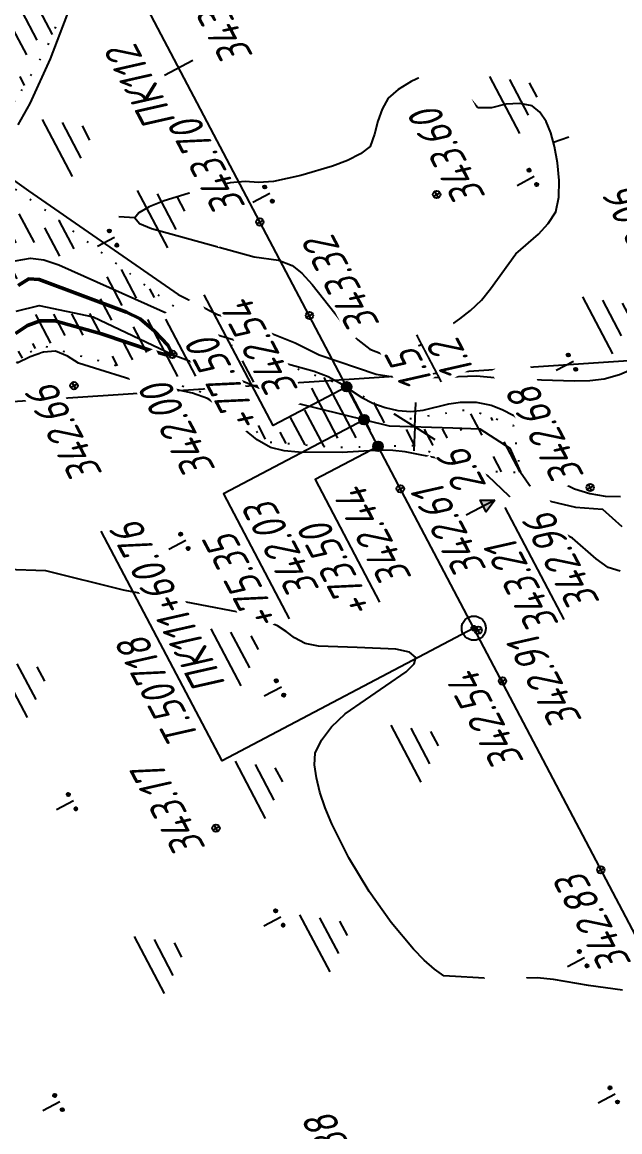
# Model space of a CAD drawing. Extents: x 1517488 to 1518012, y 2189588 to 2190112.
# Drawn here: x 1517722.7 to 1517759.7, y 2189766.9 to 2189835.7 of the extents above; entities that cross this region are included whole.
import ezdxf
from ezdxf.enums import TextEntityAlignment as Align

# ---------------------------------------------------------------- set-up
doc = ezdxf.new("R2010")
doc.units = 0
doc.linetypes.add('ИИDot', pattern=[1, 0, -1])
for name, color, linetype, lineweight in [('ИИ_БОЛОТО_025', 3, 'Continuous', 25), ('ИИ_ГЕОПУНКТ_025', 7, 'Continuous', 25), ('ИИ_ГИДРОГРАФИЯ_025', 3, 'Continuous', 25), ('ИИ_КОНТУР_025', 7, 'ИИDot', 25), ('ИИ_ОТМЕТКА_025', 7, 'Continuous', 25), ('ИИ_ПИКЕТАЖ_025', 7, 'Continuous', 25), ('ИИ_РАЗМЕР_025', 7, 'Continuous', 25), ('ИИ_РЕЛЬЕФ_025', 34, 'Continuous', 25), ('ИИ_РЕЛЬЕФ_050', 34, 'Continuous', 50), ('ИИ_ТЕКСТ_025', 7, 'Continuous', 25), ('ИИ_ТРАССА_ТРУБ_025', 7, 'Continuous', 25), ('ИИ_УГОДЬЯ_025', 7, 'Continuous', 25)]:
    doc.layers.add(name, color=color, linetype=linetype, lineweight=lineweight)
doc.styles.add('VNIPISIMPLEXCUR', font='simplex.shx', dxfattribs={"width": 0.8, "oblique": 15})
doc.dimstyles.new('ИИ-1000-м-dm$2', dxfattribs={"dimtxt": 2.5, "dimasz": 2.5, "dimexe": 1.25, "dimexo": 0, "dimgap": 1, "dimtad": 2, "dimtoh": 1, "dimzin": 1, "dimdsep": 46, "dimtxsty": 'VNIPISIMPLEXCUR', "dimcen": 2.5, "dimaunit": 1, "dimazin": 0, "dimtfac": 1, "dimtmove": 1, "dimatfit": 2, "dimfxl": 1, "dimarcsym": 0})

# ---------------------------------------------------------------- blocks, each defined once
blk = doc.blocks.new('PICKET')
at = {"color": 0, "linetype": 'Continuous', "lineweight": 25}
for p, q in [((-0.2299999999999898, 0), (0.2299999999999898, 0)), ((0, 0.2299999999999898), (0, -0.2299999999999898))]:
    blk.add_line(p, q, dxfattribs=at)
blk.add_circle((0, 0), 0.23, dxfattribs=at)
at = {"color": 0, "linetype": 'Continuous', "style": 'VNIPISIMPLEXCUR', "oblique": 15, "width": 0.8}
blk.add_attdef('OTMETKA', (1.25, 0.3000000000000114), '', height=2, dxfattribs=at)
at = {"color": 8, "linetype": 'Continuous', "style": 'VNIPISIMPLEXCUR', "oblique": 15, "width": 0.8, "flags": 1}
blk.add_attdef('NOMER', (1.25, -2.699999999999989), '', height=2, dxfattribs=at)
blk = doc.blocks.new('ИИ05407')
at = {"linetype": 'Continuous', "lineweight": 25}
h = blk.add_hatch(color=0, dxfattribs=at)
edge = h.paths.add_edge_path()
edge.add_arc((-0.4999999999999995, 0.1), 0.1, 0, 360)
h = blk.add_hatch(color=0, dxfattribs=at)
edge = h.paths.add_edge_path()
edge.add_arc((0.5000000000000007, 0.1), 0.1, 0, 360)
at = {"color": 0, "linetype": 'Continuous', "lineweight": 25}
blk.add_lwpolyline([(0, 0), (0, 1.2)], dxfattribs=at)
for centre in [(-0.4999999999999995, 0.1), (0.5000000000000007, 0.1)]:
    blk.add_circle(centre, 0.1, dxfattribs=at)
blk = doc.blocks.new('ИИ050052Р')
at = {"linetype": 'Continuous', "lineweight": 25}
h = blk.add_hatch(color=0, dxfattribs=at)
edge = h.paths.add_edge_path()
edge.add_arc((0, 0), 0.15, 0, 360)
at = {"color": 0, "linetype": 'Continuous', "lineweight": 25}
for radius in [0.75, 0.15]:
    blk.add_circle((0, 0), radius, dxfattribs=at)
at = {"color": 0, "linetype": 'Continuous', "style": 'VNIPISIMPLEXCUR', "oblique": 15, "width": 0.8}
for tag, p in [('CENTRE', (1.449999999999999, 0.6999999999999993)), ('HEIGHT', (1.449999999999999, -2.699999999999999))]:
    blk.add_attdef(tag, p, '', height=2, dxfattribs=at)
for tag, p in [('NUMBER', (-2, -1)), ('STATIONING', (-2, -4.399999999999999)), ('ALPHA', (-2, -7.799999999999999))]:
    blk.add_attdef(tag, text='', height=2, dxfattribs=at).set_placement(p, align=Align.RIGHT)
at = {"color": 253, "linetype": 'Continuous', "style": 'VNIPISIMPLEXCUR', "oblique": 15, "width": 0.8, "flags": 1}
blk.add_attdef('NOTE', text='', height=1.6, dxfattribs=at).set_placement((-2, -10.8), align=Align.RIGHT)
blk = doc.blocks.new('ИИ15001')
at = {"color": 0, "linetype": 'Continuous', "lineweight": 25}
blk.add_lwpolyline([(0, 1), (0, -1)], dxfattribs=at)
at = {"color": 0, "linetype": 'Continuous', "lineweight": 25, "style": 'VNIPISIMPLEXCUR', "oblique": 15, "width": 0.8}
blk.add_attdef('STATIONING', text='', height=2, dxfattribs=at).set_placement((0, 2), align=Align.CENTER)
at = {"color": 7, "linetype": 'Continuous', "lineweight": 25, "style": 'VNIPISIMPLEXCUR', "oblique": 15, "width": 0.8}
blk.add_attdef('HEIGHT', text='', height=2, dxfattribs=at).set_placement((0, -2), align=Align.TOP_CENTER)
blk = doc.blocks.new('ИИ15002')
at = {"linetype": 'Continuous', "lineweight": 25}
h = blk.add_hatch(color=0, dxfattribs=at)
edge = h.paths.add_edge_path()
edge.add_arc((0, 0), 0.3, 0, 360)
at = {"color": 0, "linetype": 'Continuous', "lineweight": 25}
blk.add_circle((0, 0), 0.3, dxfattribs=at)
at = {"color": 0, "linetype": 'Continuous', "style": 'VNIPISIMPLEXCUR', "oblique": 15, "width": 0.8}
blk.add_attdef('STATIONING', (1, 1.3), '', height=2, rotation=90, dxfattribs=at)
at = {"color": 7, "linetype": 'Continuous', "style": 'VNIPISIMPLEXCUR', "oblique": 15, "width": 0.8}
blk.add_attdef('HEIGHT', text='', height=2, dxfattribs=at).set_placement((0, -1.3), align=Align.TOP_CENTER)
blk = doc.blocks.new('ИИ053296')
at = {"color": 0, "linetype": 'Continuous', "lineweight": 25}
blk.add_lwpolyline([(0, 0), (1, 0)], dxfattribs=at)
blk = doc.blocks.new('*D23')
at = {"layer": 'Defpoints', "color": 0, "transparency": 16777216}
for p in [(1517814.440990922, 2189993.765485427), (1517707.086485157, 2189966.699033508), (1517724.75216686, 2189945.437250543), (1517583.524995302, 2189878.794785678), (1517834.420057993, 2189724.982859847)]:
    blk.add_point(p, dxfattribs=at)
at = {"layer": 'ИИ_РАЗМЕР_025', "color": 0, "lineweight": -2, "transparency": 16777216}
for p, q in [((1517724.440147026, 2189943.751324606), (1517731.323764059, 2189944.206917753)), ((1517731.323764059, 2189944.206917753), (1517734.848575235, 2189937.515800466))]:
    blk.add_line(p, q, dxfattribs=at)
blk.add_arc((1517718.097446287, 2189945.797025237), 6.664438741870334, 315.0394612834518, 9.208576213289122, dxfattribs=at)
at = {"layer": 'ИИ_РАЗМЕР_025', "color": 0, "transparency": 16777216}
for points in [[(1517724.358687807, 2189946.76141716), (1517724.993303976, 2189946.965639497), (1517724.063328881, 2189948.767376835)], [(1517723.011011993, 2189940.819537457), (1517722.615309231, 2189941.35606683), (1517721.203572492, 2189939.900693858)]]:
    blk.add_solid(points, dxfattribs=at)
at = {"layer": 'ИИ_РАЗМЕР_025', "color": 0, "transparency": 16777216, "insert": (1517731.707047322, 2189939.852284603), "char_height": 2, "attachment_point": 5, "rotation": 117.779796185926, "style": 'VNIPISIMPLEXCUR'}
blk.add_mtext("88°41'", dxfattribs=at)
blk = doc.blocks.new('ИИ052382')
at = {"color": 0, "linetype": 'Continuous', "lineweight": 25}
blk.add_lwpolyline([(1.299038105676658, 0.75), (0, 0), (1.299038105676658, -0.7500000000000007)], dxfattribs=at)
at = {"color": 0, "linetype": 'Continuous', "style": 'VNIPISIMPLEXCUR', "oblique": 15, "width": 0.8}
for tag, p in [('WIDTH', (2, 0.6999999999999993)), ('DEPTH', (2, -2.699999999999999))]:
    blk.add_attdef(tag, p, '', height=2, dxfattribs=at)
blk = doc.blocks.new('ИИ05466')
at = {"linetype": 'Continuous', "lineweight": 25}
blk.add_hatch(color=0, dxfattribs=at).paths.add_polyline_path([(0, 0), (-0.4000000000000057, 0.8000000000000114), (0.4000000000000057, 0.8000000000000114)])
at = {"color": 0, "linetype": 'Continuous', "lineweight": 25}
for points in [[(0, 0), (0, 2)], [(0, 0), (-0.4000000000000057, 0.8000000000000114), (0.4000000000000057, 0.8000000000000114), (0, 0)]]:
    blk.add_lwpolyline(points, dxfattribs=at)
at = {"color": 0, "linetype": 'Continuous', "style": 'VNIPISIMPLEXCUR', "oblique": 15, "width": 0.8}
blk.add_attdef('DEPTH', (1, 0), '', height=2, dxfattribs=at)
blk = doc.blocks.new('ИИ05468')
at = {"color": 0, "linetype": 'Continuous', "lineweight": 25}
for points in [[(-2, 1), (2, 1)], [(-1.25, 0), (1.25, 0)], [(-0.5, -1), (0.5, -1)]]:
    blk.add_lwpolyline(points, dxfattribs=at)

msp = doc.modelspace()

# ---------------------------------------------------------------- hatches: boundary and pattern name
at = {"layer": 'ИИ_БОЛОТО_025'}
h = msp.add_hatch(dxfattribs=at)
h.set_pattern_fill('ИИ_БОЛОТО', color=256, style=0, pattern_type=2)
h.set_pattern_definition([(117.779796185926, (1531432.997969841, 2185366.713636264), (-15.04067144143851, -7.92326969064514), [5, -1.5, 2, -2.5, 2, -4]), (117.779796185926, (1531431.880187118, 2185366.689934266), (-15.04067144143851, -7.92326969064514), [4, -1.5, 2.5, -2, 2.5, -4.5]), (117.779796185926, (1531430.762404396, 2185366.666232268), (-15.04067144143851, -7.92326969064514), [4, -1.5, 2, -3, 2, -4.5]), (117.779796185926, (1531429.877659017, 2185366.20015758), (-15.04067144143851, -7.92326969064514), [4, -1.5, 2, -2.5, 2, -5]), (117.779796185926, (1531429.225950981, 2185365.291710203), (-15.04067144143851, -7.92326969064514), [4, -1.5, 1.5, -3.5, 2, -4.5]), (117.779796185926, (1531428.574242946, 2185364.383262826), (-15.04067144143851, -7.92326969064514), [4, -1.5, 1.5, -4, 2, -4]), (117.779796185926, (1531427.689497567, 2185363.917188138), (-15.04067144143851, -7.92326969064514), [4, -2, 1.5, -5, 2, -2.5]), (117.779796185926, (1531426.804752189, 2185363.45111345), (-15.04067144143851, -7.92326969064514), [4, -2.5, 1.5, -5, 2, -2]), (117.779796185926, (1531426.153044153, 2185362.542666073), (-15.04067144143851, -7.92326969064514), [4.5, -2.5, 2, -2.5, 4, -1.5]), (117.779796185926, (1531425.501336118, 2185361.634218696), (-15.04067144143851, -7.92326969064514), [3.5, -2.5, 2, -2.5, 5, -1.5]), (117.779796185926, (1531424.616590739, 2185361.168144008), (-15.04067144143851, -7.92326969064514), [3.5, -2, 2.5, -2.5, 4.5, -2]), (117.779796185926, (1531423.964882704, 2185360.259696631), (-15.04067144143851, -7.92326969064514), [3.5, -2, 3, -2.5, 4.5, -1.5]), (117.779796185926, (1531423.080137326, 2185359.793621943), (-15.04067144143851, -7.92326969064514), [2.5, -3, 3, -3, 3.5, -2]), (117.779796185926, (1531422.195391947, 2185359.327547256), (-15.04067144143851, -7.92326969064514), [2, -3, 3.5, -3, 2.5, -3]), (117.779796185926, (1531421.310646568, 2185358.861472568), (-15.04067144143851, -7.92326969064514), [1.5, -3.5, 4, -3, 2, -3]), (117.779796185926, (1531420.425901189, 2185358.395397881), (-15.04067144143851, -7.92326969064514), [1.5, -3, 4, -3, 2, -3.5]), (117.779796185926, (1531419.54115581, 2185357.929323193), (-15.04067144143851, -7.92326969064514), [2, -3, 5, -2.5, 2, -2.5])])
h.paths.add_polyline_path([(1517703.902236753, 2189772.933892296), (1517706.995569872, 2189775.764803351), (1517709.906235908, 2189779.2845049), (1517708.291041886, 2189784.988734395), (1517703.901045274, 2189787.067365516), (1517699.272979395, 2189787.786406012), (1517692.992481542, 2189789.344566975), (1517691.32791833, 2189795.519387512), (1517693.897208888, 2189802.136803317), (1517705.704803836, 2189814.01814247), (1517709.527123114, 2189811.661636753), (1517716.81166038, 2189808.224045532), (1517718.864414416, 2189808.63485345), (1517719.781861187, 2189812.110772575), (1517721.643558212, 2189814.081082843), (1517723.760489514, 2189815.670043768), (1517728.146654356, 2189814.504442376), (1517734.672883556, 2189812.479811812), (1517737.948411081, 2189809.660839127), (1517742.116839062, 2189809.333604883), (1517746.948866143, 2189809.44375792), (1517750.879841652, 2189807.872656714), (1517753.545769556, 2189807.783282305), (1517753.114756881, 2189810.678604488), (1517750.404528852, 2189811.672886087), (1517746.319202776, 2189811.030389876), (1517742.32839038, 2189813.33618566), (1517735.389700881, 2189815.716979452), (1517731.278467097, 2189818.629613643), (1517723.92829395, 2189824.1331093), (1517720.444855665, 2189826.595168956), (1517719.528509486, 2189828.310654695), (1517721.315398523, 2189829.241377231), (1517724.179899456, 2189834.031788443), (1517727.616990322, 2189842.204516342), (1517727.458112488, 2189842.141262708), (1517718.297732878, 2189847.742581211), (1517716.950271769, 2189844.105868546), (1517718.256015356, 2189836.415324212), (1517716.133216195, 2189828.978920257), (1517712.111817981, 2189828.924511564), (1517705.66216534, 2189829.9021298), (1517697.40767458, 2189830.007107568), (1517676.88146416, 2189830.002926985), (1517664.208177559, 2189828.596589862), (1517654.386611982, 2189828.203848375), (1517650.517166765, 2189824.920681594), (1517648.421218548, 2189821.223259525), (1517645.205454603, 2189818.076981395), (1517641.916204648, 2189816.447970571), (1517639.121602158, 2189816.635513875), (1517636.664808758, 2189816.378619914), (1517635.203895157, 2189815.609025783), (1517634.324276, 2189814.523259948), (1517633.534594078, 2189813.069944386), (1517631.569244586, 2189810.618082704), (1517659.095246729, 2189759.30490068), (1517669.554933906, 2189764.915892125), (1517686.21294842, 2189769.365988115)])

# ---------------------------------------------------------------- linework, layer by layer
msp.add_lwpolyline([(1517635.198908223, 2189795.662758769), (1517677.517366651, 2189804.268955441), (1517717.068366696, 2189811.832030213), (1517742.30398608, 2189813.512911188), (1517763.934516046, 2189814.953665817), (1517781.509003397, 2189829.603464871), (1517789.517885568, 2189838.799453005), (1517803.837198281, 2189836.803483569), (1517824.814688404, 2189845.780461053), (1517840.494336043, 2189856.943582159), (1517860.317792207, 2189858.208326003), (1517887.885642734, 2189842.868831169)])
at = {"layer": 'ИИ_ГЕОПУНКТ_025'}
for points in [[(1517756.258941116, 2189798.661383408), (1517752.598101757, 2189805.610721767)], [(1517750.65, 2189798.13), (1517735.054477184, 2189789.914440361), (1517727.561804961, 2189804.137712512)]]:
    msp.add_lwpolyline(points, dxfattribs=at)
at = {"layer": 'ИИ_ГИДРОГРАФИЯ_025', "flags": 128}
msp.add_lwpolyline([(1517722.277468559, 2189817.767615511), (1517723.712342792, 2189818.126334069), (1517727.06038267, 2189817.408896952), (1517731.98402059, 2189815.089490888), (1517735.848987347, 2189813.642352091), (1517739.615532209, 2189812.087905005), (1517745.414815568, 2189810.653030771), (1517749.36071971, 2189810.533457919), (1517751.034739648, 2189810.473671492), (1517752.888118866, 2189809.277942964), (1517753.545769556, 2189807.783282305), (1517754.681711661, 2189806.169048792), (1517756.95359586, 2189805.630970955), (1517758.627615798, 2189805.511398103), (1517759.823344326, 2189804.435242428)], dxfattribs=at)
at = {"layer": 'ИИ_КОНТУР_025', "linetype": 'ИИDot', "flags": 128}
msp.add_lwpolyline([(1517631.569244587, 2189810.618082705), (1517659.095246729, 2189759.30490068), (1517669.554933906, 2189764.915892125), (1517686.21294842, 2189769.365988115), (1517703.902236753, 2189772.933892297), (1517706.995569872, 2189775.764803352), (1517709.906235909, 2189779.284504901), (1517708.291041886, 2189784.988734395), (1517703.901045274, 2189787.067365516), (1517699.272979395, 2189787.786406013), (1517692.992481543, 2189789.344566975), (1517691.327918331, 2189795.519387512), (1517693.897208888, 2189802.136803317), (1517705.704803836, 2189814.01814247), (1517709.527123114, 2189811.661636753), (1517716.81166038, 2189808.224045532), (1517718.864414416, 2189808.63485345), (1517719.781861187, 2189812.110772575), (1517721.643558212, 2189814.081082843), (1517723.760489514, 2189815.670043769), (1517728.146654356, 2189814.504442376), (1517734.672883556, 2189812.479811813), (1517737.948411082, 2189809.660839127), (1517742.116839063, 2189809.333604884), (1517746.948866143, 2189809.44375792), (1517750.879841652, 2189807.872656714), (1517753.545769557, 2189807.783282306), (1517753.114756882, 2189810.678604489), (1517750.404528852, 2189811.672886088), (1517746.319202776, 2189811.030389877), (1517742.772157575, 2189813.079787608), (1517735.389700881, 2189815.716979452), (1517731.278467097, 2189818.629613643), (1517723.92829395, 2189824.133109301), (1517720.444855665, 2189826.595168957), (1517719.528509486, 2189828.310654696), (1517721.315398524, 2189829.241377232), (1517724.179899457, 2189834.031788443), (1517727.628048801, 2189842.230811236), (1517718.292344248, 2189847.728037636), (1517716.950271769, 2189844.105868546), (1517718.256015356, 2189836.415324212), (1517716.133216195, 2189828.978920258), (1517712.111817981, 2189828.924511565), (1517705.662165341, 2189829.9021298), (1517697.40767458, 2189830.007107569), (1517676.88146416, 2189830.002926986), (1517664.208177559, 2189828.596589863), (1517654.386611982, 2189828.203848375), (1517650.517166765, 2189824.920681595), (1517648.421218548, 2189821.223259525), (1517645.205454603, 2189818.076981395), (1517641.916204648, 2189816.447970571), (1517639.121602158, 2189816.635513876), (1517636.664808758, 2189816.378619915), (1517635.203895157, 2189815.609025784), (1517634.324276, 2189814.523259948), (1517633.534594078, 2189813.069944386), (1517631.569244587, 2189810.618082705)], dxfattribs=at)
at = {"layer": 'ИИ_ПИКЕТАЖ_025', "color": 4}
for points, elevation in [([(1517742.772157575, 2189813.079787608), (1517738.211056261, 2189810.67704675), (1517733.941414905, 2189818.782068455)], 342.54), ([(1517744.715010588, 2189809.392833957), (1517740.80903297, 2189807.335205466), (1517744.814926148, 2189799.730854553)], 342.44)]:
    msp.add_lwpolyline(points, dxfattribs=dict(at, elevation=elevation))
msp.add_lwpolyline([(1517743.846463374, 2189811.041076678), (1517735.137658776, 2189806.453368757), (1517739.215425091, 2189798.712581716)], dxfattribs=at)
at = {"layer": 'ИИ_РЕЛЬЕФ_025'}
for points, elevation in [([(1517726.016559781, 2189837.690289816), (1517724.39191629, 2189833.389489257), (1517723.134239077, 2189830.632739872), (1517722.385364702, 2189829.297438371)], 343), ([(1517721.312305014, 2189826.460287168), (1517723.059204836, 2189825.213374711), (1517732.329226242, 2189818.796664083), (1517734.774198078, 2189817.563463306), (1517736.590728682, 2189816.996455444), (1517739.569120879, 2189815.801193956), (1517741.059406962, 2189815.062590123), (1517744.601350944, 2189813.868634092), (1517746.314388557, 2189813.602775821), (1517750.819281651, 2189813.762537783), (1517752.792591682, 2189813.579352033), (1517756.883809388, 2189813.44147198), (1517757.845228929, 2189813.472563885), (1517758.732986609, 2189813.58233009), (1517759.673552408, 2189813.834633004), (1517762.183339857, 2189814.924676106)], 343), ([(1517722.231027039, 2189820.88214579), (1517723.169876781, 2189821.049498899), (1517724.010006659, 2189820.937630026), (1517724.925982734, 2189820.637348922), (1517734.352780959, 2189816.419594372), (1517736.562156248, 2189815.759246716), (1517738.959470496, 2189814.536767258), (1517740.746841608, 2189814.042836314), (1517741.629975601, 2189813.718744015), (1517742.32839038, 2189813.33618566), (1517743.704731345, 2189812.421307235), (1517744.389040016, 2189812.069590345), (1517745.166237662, 2189811.798732373), (1517745.939989199, 2189811.622216272), (1517746.749735142, 2189811.552399415), (1517747.508311247, 2189811.631573593), (1517749.104206729, 2189812.023342881), (1517749.832003791, 2189812.13267693), (1517750.807605395, 2189812.123852225), (1517751.717410624, 2189811.944208429), (1517752.413573448, 2189811.682980605), (1517753.100226641, 2189811.313619541), (1517753.709517376, 2189810.807914176), (1517754.117267448, 2189810.144592891), (1517754.742994458, 2189808.483492424), (1517755.185556476, 2189807.806283332), (1517755.972152028, 2189807.207383774), (1517756.895453033, 2189806.770109586), (1517757.845029993, 2189806.474165543), (1517758.785718413, 2189806.308749406), (1517759.751277533, 2189806.277104987)], 342.5), ([(1517759.721556631, 2189801.660835254), (1517758.978534564, 2189801.888219114), (1517758.242300746, 2189802.432404853), (1517756.773906059, 2189803.710857459), (1517754.132309868, 2189805.081596474), (1517751.534123858, 2189807.54204114), (1517750.879841652, 2189807.872656714), (1517748.698516204, 2189808.59920261), (1517746.399751902, 2189809.048627051), (1517745.628682144, 2189809.136769993), (1517744.850232073, 2189809.1529253), (1517742.500371478, 2189809.015557934), (1517739.782372287, 2189809.02149983), (1517738.904385466, 2189809.122221146), (1517738.055360377, 2189809.325027575), (1517737.226729822, 2189809.788308957), (1517736.447958514, 2189810.441886198), (1517734.929832382, 2189811.844325191), (1517734.135396931, 2189812.355385412), (1517733.2151154, 2189812.69096157), (1517732.272909472, 2189812.893879484), (1517730.375342979, 2189813.220120367), (1517726.158785008, 2189814.535805125), (1517725.461076799, 2189814.968877147), (1517724.724404946, 2189815.292194914), (1517723.97553117, 2189815.222708), (1517723.153018915, 2189814.945793451), (1517722.352095455, 2189814.538404719)], 342.5), ([(1517759.874228999, 2189775.698204843), (1517757.757286603, 2189776.00742996), (1517755.589759934, 2189776.371073917), (1517754.58187301, 2189776.471267636), (1517751.674074468, 2189776.427780736), (1517748.787786214, 2189776.602371932), (1517748.209257203, 2189777.016127287), (1517747.58256797, 2189777.569351734), (1517746.920320035, 2189778.244942099), (1517745.539554148, 2189779.894807896), (1517744.167771716, 2189781.828899298), (1517742.905784908, 2189783.910390922), (1517741.854405899, 2189786.002457389), (1517741.439198122, 2189787.009698257), (1517741.114446859, 2189787.968273317), (1517740.892753632, 2189788.861079398), (1517740.786719961, 2189789.671013326), (1517740.808947369, 2189790.38097193), (1517741.217890605, 2189791.198567357), (1517741.839268114, 2189792.027281113), (1517742.669831042, 2189792.825399789), (1517746.460649091, 2189795.424809939), (1517746.955274608, 2189795.912341571), (1517747.062585553, 2189796.321596445), (1517746.657829601, 2189796.653340874), (1517745.818594033, 2189796.834082732), (1517743.419685235, 2189796.937461141), (1517741.031861524, 2189797.021536477), (1517740.206482317, 2189797.178149495), (1517739.529125446, 2189797.523964252), (1517739.030138529, 2189797.919143048), (1517738.485535719, 2189798.278688707), (1517737.719933766, 2189798.592035886), (1517736.074626628, 2189799.129597798), (1517728.939432713, 2189800.479435724), (1517724.117469176, 2189801.680113239), (1517721.656646327, 2189801.758677708)], 343)]:
    msp.add_lwpolyline(points, dxfattribs=dict(at, elevation=elevation))
at = {"layer": 'ИИ_РЕЛЬЕФ_025', "elevation": 343.5}
msp.add_lwpolyline([(1517750.906643799, 2189830.363553276), (1517750.340619272, 2189831.030529926), (1517749.834379993, 2189832.016454572), (1517749.182191731, 2189832.634804368), (1517748.491994036, 2189832.639588792), (1517747.649792247, 2189832.402658433), (1517746.76801784, 2189831.995508821), (1517745.959102289, 2189831.489635491), (1517745.335477069, 2189830.956533969), (1517744.981267318, 2189830.270542958), (1517744.707113671, 2189829.524166728), (1517744.499792116, 2189828.726381236), (1517744.232501884, 2189827.963254004), (1517743.627816944, 2189827.509385365), (1517742.829176496, 2189827.103024381), (1517741.902512385, 2189826.74482418), (1517739.928840553, 2189826.175518635), (1517738.234256203, 2189825.806693747), (1517737.301901125, 2189825.740380921), (1517736.483334228, 2189825.792874633), (1517735.554142214, 2189825.723724857), (1517733.684573503, 2189825.273720973), (1517731.466436062, 2189824.590257955), (1517730.5352456, 2189824.21938048), (1517729.887222794, 2189823.860219669), (1517729.645804257, 2189823.536136005), (1517729.931434481, 2189823.203760449), (1517730.678869069, 2189822.878883447), (1517737.035554776, 2189821.123400582), (1517738.5561875, 2189820.915501757), (1517739.389086349, 2189820.593915905), (1517739.988174085, 2189820.123423818), (1517740.629636434, 2189819.417802495), (1517742.734707246, 2189816.759163607), (1517743.472104134, 2189815.982025838), (1517744.215093679, 2189815.404259085), (1517744.95631949, 2189815.112763396), (1517745.733833309, 2189815.113379288), (1517746.556060662, 2189815.324174242), (1517747.397527419, 2189815.696129828), (1517748.232759451, 2189816.180227621), (1517749.782622817, 2189817.288776109), (1517750.446305891, 2189817.81518995), (1517751.120089606, 2189818.446064768), (1517751.69562988, 2189819.138367097), (1517753.25383338, 2189821.32057839), (1517754.658950237, 2189822.530827113), (1517755.262166365, 2189823.193114777), (1517755.745130551, 2189823.924597519), (1517755.93132023, 2189824.817719041), (1517755.951708889, 2189825.866850279), (1517755.847705372, 2189826.957256508), (1517755.660718523, 2189827.974203003), (1517755.432157186, 2189828.802955036), (1517755.129824828, 2189829.517836487), (1517754.743836849, 2189830.097640323), (1517754.278650755, 2189830.492535655), (1517753.494453063, 2189830.626125411), (1517752.638650755, 2189830.592535655), (1517751.751894928, 2189830.367332868)], close=True, dxfattribs=at)
at = {"layer": 'ИИ_РЕЛЬЕФ_050', "elevation": 342}
msp.add_lwpolyline([(1517722.416208258, 2189819.364161226), (1517723.069643542, 2189819.758213284), (1517723.715275676, 2189819.727992783), (1517729.124805391, 2189817.711887938), (1517729.962188343, 2189817.280373652), (1517730.868917299, 2189816.528077925), (1517731.696923692, 2189815.650880425), (1517731.972892375, 2189815.093401572), (1517731.581673572, 2189815.066874734), (1517730.764211657, 2189815.287211234), (1517727.581123431, 2189816.371415031), (1517724.682320017, 2189817.171099003), (1517723.780689444, 2189817.169802029), (1517722.990022088, 2189816.876835799), (1517722.248481211, 2189816.380288218)], dxfattribs=at)
at = {"layer": 'ИИ_ТЕКСТ_025'}
msp.add_lwpolyline([(1517748.649846707, 2189813.390336989), (1517747.118915035, 2189816.296490786)], dxfattribs=at)
at = {"layer": 'ИИ_ТРАССА_ТРУБ_025', "color": 4}
msp.add_lwpolyline([(1517799.01296253, 2189706.330769254), (1517750.65, 2189798.13), (1517720.64, 2189855.08), (1517697, 2189900)], dxfattribs=at)

# ---------------------------------------------------------------- block references
at = {"layer": 'ИИ_БОЛОТО_025', "rotation": 117.7797222222222}
for p in [(1517753.459748239, 2189831.006923134), (1517725.739810654, 2189828.339733752), (1517731.629827416, 2189823.926830096), (1517759.225510253, 2189817.348913983), (1517736.182338489, 2189796.786682918), (1517722.935856384, 2189794.825440919), (1517747.345256156, 2189790.827367533), (1517737.693387476, 2189788.580094718), (1517741.694938292, 2189779.0758049), (1517731.439212672, 2189777.731649158)]:
    msp.add_blockref('ИИ05468', p, dxfattribs=at)
at = {"layer": 'ИИ_РЕЛЬЕФ_025'}
for p, rotation in [((1517755.587793137, 2189828.238626815, 343.5), 18.52979314591769), ((1517729.645804257, 2189823.536136005, 343.5), 175.394962700503)]:
    msp.add_blockref('ИИ053296', p, dxfattribs=dict(at, rotation=rotation))
at = {"layer": 'ИИ_ТЕКСТ_025', "rotation": 117.7797222222222}
msp.add_blockref('ИИ052382', (1517746.99389513, 2189810.605179876), dxfattribs=at)
at = {"layer": 'ИИ_УГОДЬЯ_025', "rotation": 117.7797222222222}
for p in [(1517754.400541061, 2189826.096308821), (1517738.019127715, 2189825.063142264), (1517728.380047722, 2189822.337908812), (1517756.827660255, 2189814.652084277), (1517732.80336071, 2189803.560010378), (1517738.727865307, 2189794.476160198), (1517725.838953723, 2189787.428433725), (1517738.690860332, 2189780.222799791), (1517757.516128146, 2189777.704587651), (1517759.412431551, 2189769.269684248), (1517724.997916846, 2189768.794005007)]:
    msp.add_blockref('ИИ05407', p, dxfattribs=at)

# ---------------------------------------------------------------- next in the draw order: wipeouts: each hides what was drawn before it
at = {"lineweight": 0}
for points, layer in [([(1517751.782131621, 2189806.9182266286), (1517749.9461087738, 2189810.403543162), (1517747.928887938, 2189809.340895478), (1517749.7649107852, 2189805.855578944)], 'ИИ_БОЛОТО_025'), ([(1517751.7237660373, 2189828.618279302), (1517747.7810794876, 2189836.1026690733), (1517745.763858652, 2189835.0400213893), (1517749.7065452016, 2189827.555631618)], 'ИИ_ОТМЕТКА_025'), ([(1517736.8346050666, 2189822.7947555976), (1517732.891918517, 2189830.2791453693), (1517730.874697681, 2189829.2164976853), (1517734.817384231, 2189821.732107914)], 'ИИ_ОТМЕТКА_025'), ([(1517763.6235241413, 2189819.927807497), (1517759.7044542397, 2189827.367365858), (1517757.687233404, 2189826.304718174), (1517761.6063033056, 2189818.865159813)], 'ИИ_ОТМЕТКА_025'), ([(1517727.8227443441, 2189807.732453526), (1517723.9036744426, 2189815.172011887), (1517721.886453607, 2189814.109364203), (1517725.8055235085, 2189806.669805842)], 'ИИ_ОТМЕТКА_025'), ([(1517759.920923608, 2189790.386419205), (1517756.2147451125, 2189797.4218464633), (1517754.197524277, 2189796.3591987793), (1517757.9037027722, 2189789.3237715214)], 'ИИ_ОТМЕТКА_025'), ([(1517745.0725250486, 2189762.517791027), (1517741.1179447817, 2189770.0247586058), (1517739.100723946, 2189768.9621109217), (1517743.0553042132, 2189761.455143343)], 'ИИ_ОТМЕТКА_025'), ([(1517736.9816513185, 2189760.556099474), (1517733.0868812096, 2189767.9495296134), (1517731.069660374, 2189766.8868819294), (1517734.9644304828, 2189759.49345179)], 'ИИ_ОТМЕТКА_025'), ([(1517726.075362713, 2189841.0096487734), (1517718.56904354, 2189837.0554100787), (1517719.631691224, 2189835.038189243), (1517727.138010397, 2189838.9924279377)], 'ИИ_ПИКЕТАЖ_025'), ([(1517737.6398419326, 2189810.924000407), (1517733.5435617766, 2189818.6999564506), (1517731.526340941, 2189817.637308767), (1517735.6226210967, 2189809.861352724)], 'ИИ_ПИКЕТАЖ_025'), ([(1517744.6161575546, 2189799.430662964), (1517740.5198773986, 2189807.2066190075), (1517738.502656563, 2189806.143971324), (1517742.5989367187, 2189798.368015281)], 'ИИ_ПИКЕТАЖ_025'), ([(1517748.225304332, 2189813.6830745484), (1517746.673193622, 2189816.6294415444), (1517744.655972786, 2189815.566793861), (1517746.2080834967, 2189812.6204268644)], 'ИИ_ТЕКСТ_025'), ([(1517763.8355211662, 2189757.609145686), (1517748.6950050197, 2189786.3503410006), (1517746.677784184, 2189785.2876933175), (1517761.81830033, 2189756.5464980025)], 'ИИ_ТЕКСТ_025')]:
    msp.add_wipeout(points, dxfattribs=at).dxf.layer = layer

# ---------------------------------------------------------------- next in the draw order: block references
at = {"layer": 'ИИ_ОТМЕТКА_025'}
ref = msp.add_blockref('PICKET', (1517748.347514639, 2189824.994925974, 343.6), dxfattribs=dict(at, rotation=117.7797222222222))
ref.add_attrib('OTMETKA', '343.60', (1517751.42774372, 2189824.856727347, 343.6), dxfattribs={"layer": '0', "color": 0, "height": 2.000000000000001, "rotation": 117.7797222245429, "style": 'VNIPISIMPLEXCUR', "oblique": 14.99999999999995, "width": 0.7999999999999998})
ref = msp.add_blockref('PICKET', (1517764.33, 2189818.93, 343.06), dxfattribs=dict(at, rotation=117.7797222222222))
ref.add_attrib('OTMETKA', '343.06', (1517763.481984276, 2189819.896110411, 343.06), dxfattribs={"layer": '0', "color": 0, "height": 2, "rotation": 117.7797222245429, "style": 'VNIPISIMPLEXCUR', "oblique": 15.00000000000003, "width": 0.8000000000000005})
ref = msp.add_blockref('PICKET', (1517725.87095116, 2189813.15250298, 342.66), dxfattribs=dict(at, rotation=117.7797222222222))
ref.add_attrib('OTMETKA', '342.66', (1517727.681204479, 2189807.700756439, 342.66), dxfattribs={"layer": '0', "color": 0, "height": 2, "rotation": 117.7797222245429, "style": 'VNIPISIMPLEXCUR', "oblique": 15.00000000000003, "width": 0.8000000000000005})
ref = msp.add_blockref('PICKET', (1517745.77900091, 2189761.51998353, 343.38), dxfattribs=dict(at, rotation=117.7797222222222))
ref.add_attrib('OTMETKA', '343.38', (1517744.930985184, 2189762.486093941, 343.38), dxfattribs={"layer": '0', "color": 0, "height": 2, "rotation": 117.7797222245429, "style": 'VNIPISIMPLEXCUR', "oblique": 15.00000000000003, "width": 0.8000000000000005})

# ---------------------------------------------------------------- next in the draw order: wipeouts: each hides what was drawn before it
at = {"lineweight": 0}
for points, layer in [([(1517754.6164085548, 2189788.644498297), (1517750.721638446, 2189796.0379284364), (1517748.70441761, 2189794.9752807524), (1517752.599187719, 2189787.581850613)], 'ИИ_ОТМЕТКА_025'), ([(1517759.4912915127, 2189779.4392936043), (1517755.5010300947, 2189787.0139946034), (1517753.483809259, 2189785.9513469194), (1517757.4740706773, 2189778.376645921)], 'ИИ_ОТМЕТКА_025'), ([(1517732.6255071391, 2189829.099494251), (1517729.3446512897, 2189835.325588486), (1517727.327567304, 2189834.26268106), (1517730.6084231536, 2189828.036586825)], 'ИИ_ПИКЕТАЖ_025'), ([(1517740.3022601136, 2189812.284790884), (1517736.4065323367, 2189819.6777164564), (1517734.389449167, 2189818.614807483), (1517738.285176944, 2189811.22188191)], 'ИИ_ПИКЕТАЖ_025'), ([(1517747.3321723756, 2189800.657869892), (1517743.4364445987, 2189808.050795465), (1517741.419361429, 2189806.987886491), (1517745.315089206, 2189799.5949609187)], 'ИИ_ПИКЕТАЖ_025'), ([(1517738.7873448746, 2189798.6766375126), (1517734.6790002154, 2189806.4754955657), (1517732.66177938, 2189805.4128478817), (1517736.7701240391, 2189797.613989829)], 'ИИ_ПИКЕТАЖ_025'), ([(1517750.7737679977, 2189814.34649813), (1517749.2337217906, 2189817.269963117), (1517747.216500955, 2189816.207315433), (1517748.756547162, 2189813.283850446)], 'ИИ_ТЕКСТ_025')]:
    msp.add_wipeout(points, dxfattribs=at).dxf.layer = layer

# ---------------------------------------------------------------- next in the draw order: block references
at = {"layer": 'ИИ_ОТМЕТКА_025', "rotation": 117.7797222222222}
msp.add_blockref('PICKET', (1517737.391763467, 2189823.29016563, 343.7), dxfattribs=at).add_auto_attribs({'OTMETKA': '343.70'})
at = {"layer": 'ИИ_ОТМЕТКА_025'}
ref = msp.add_blockref('PICKET', (1517752.43, 2189794.86, 342.54), dxfattribs=dict(at, rotation=117.7797222222222))
ref.add_attrib('OTMETKA', '342.54', (1517753.808678885, 2189789.877423313, 342.54), dxfattribs={"layer": '0', "color": 0, "linetype": 'Continuous', "height": 2.000000000000002, "rotation": 117.7797222245429, "style": 'VNIPISIMPLEXCUR', "oblique": 14.99999999999986, "width": 0.8})
ref = msp.add_blockref('PICKET', (1517758.52, 2189783.16, 342.83), dxfattribs=dict(at, rotation=117.7797222222222))
ref.add_attrib('OTMETKA', '342.83', (1517760.468926643, 2189777.367338025, 342.83), dxfattribs={"layer": '0', "color": 0, "linetype": 'Continuous', "height": 2.000000000000002, "rotation": 117.7797222245429, "style": 'VNIPISIMPLEXCUR', "oblique": 14.99999999999986, "width": 0.8})

# ---------------------------------------------------------------- next in the draw order: wipeouts: each hides what was drawn before it
at = {"lineweight": 0}
for points, layer in [([(1517734.3237841239, 2189790.462911729), (1517730.1795875267, 2189798.3298274046), (1517728.162366691, 2189797.267179721), (1517732.3065632882, 2189789.400264045)], 'ИИ_ГЕОПУНКТ_025'), ([(1517745.0097522144, 2189816.9968621926), (1517741.0670656648, 2189824.4812519643), (1517739.049844829, 2189823.4186042803), (1517742.9925313788, 2189815.934214509)], 'ИИ_ОТМЕТКА_025'), ([(1517734.8314496493, 2189807.9951271336), (1517730.8887630997, 2189815.479516905), (1517728.871542264, 2189814.416869221), (1517732.8142288136, 2189806.9324794495)], 'ИИ_ОТМЕТКА_025'), ([(1517751.6219472678, 2189801.804604869), (1517747.9157687726, 2189808.8400321268), (1517745.898547937, 2189807.777384443), (1517749.6047264321, 2189800.741957185)], 'ИИ_ОТМЕТКА_025'), ([(1517737.511012562, 2189832.939095634), (1517733.7573666407, 2189840.062405618), (1517731.740282655, 2189838.999498193), (1517735.4939285766, 2189831.8761882083)], 'ИИ_ПИКЕТАЖ_025'), ([(1517741.6334490231, 2189799.880353345), (1517737.6422064567, 2189807.4545374056), (1517735.625123287, 2189806.391628432), (1517739.6163658535, 2189798.817444371)], 'ИИ_ПИКЕТАЖ_025')]:
    msp.add_wipeout(points, dxfattribs=at).dxf.layer = layer

# ---------------------------------------------------------------- next in the draw order: block references
at = {"layer": 'ИИ_ОТМЕТКА_025'}
ref = msp.add_blockref('PICKET', (1517740.47, 2189817.5, 343.32), dxfattribs=dict(at, rotation=117.7797222222222))
ref.add_attrib('OTMETKA', '343.32', (1517744.868212349, 2189816.965165107, 343.32), dxfattribs={"layer": '0', "color": 0, "linetype": 'Continuous', "height": 2.000000000000002, "rotation": 117.7797222245429, "style": 'VNIPISIMPLEXCUR', "oblique": 14.99999999999986, "width": 0.8})
ref = msp.add_blockref('PICKET', (1517731.98402059, 2189815.08949089, 342), dxfattribs=dict(at, zscale=0.2, rotation=117.7797222222222))
ref.add_attrib('OTMETKA', '342.00', (1517734.689909784, 2189807.963430047, 342), dxfattribs={"layer": '0', "color": 0, "height": 2, "rotation": 117.7797222245429, "style": 'VNIPISIMPLEXCUR', "oblique": 15.00000000000003, "width": 0.8000000000000007})
at = {"layer": 'ИИ_ПИКЕТАЖ_025', "color": 4}
ref = msp.add_blockref('ИИ15001', (1517732.356215038, 2189832.846129775, 343.14), dxfattribs=dict(at, rotation=117.7870999999999))
ref.add_attrib('STATIONING', 'ПК112', dxfattribs={"layer": '0', "color": 0, "linetype": 'Continuous', "lineweight": 25, "height": 2.000000000000001, "rotation": 117.7870999946977, "style": 'VNIPISIMPLEXCUR', "oblique": 14.99999999999995, "width": 0.8}).set_placement((1517730.944584965, 2189831.989079107, 171.57), align=Align.CENTER)
ref.add_attrib('HEIGHT', '343.14', dxfattribs={"layer": '0', "color": 7, "linetype": 'Continuous', "lineweight": 25, "height": 2.000000000000001, "rotation": 117.7870999946977, "style": 'VNIPISIMPLEXCUR', "oblique": 14.99999999999995, "width": 0.8}).set_placement((1517733.806393083, 2189835.378939933, 171.57), align=Align.TOP_CENTER)
ref = msp.add_blockref('ИИ15002', (1517742.772157575, 2189813.079787608, 342.54), dxfattribs=dict(at, rotation=117.7871439759177))
ref.add_attrib('STATIONING', '+77.50', (1517737.557770653, 2189810.779414288, 171.525), dxfattribs={"layer": '0', "color": 0, "linetype": 'Continuous', "height": 2, "rotation": 117.7797222222222, "style": 'VNIPISIMPLEXCUR', "oblique": 14.99999999999995, "width": 0.8})
ref.add_attrib('HEIGHT', '342.54', dxfattribs={"layer": '0', "color": 7, "linetype": 'Continuous', "height": 2, "rotation": 117.7871439759177, "style": 'VNIPISIMPLEXCUR', "oblique": 15.00000000000011, "width": 0.8}).set_placement((1517736.526600569, 2189814.859441574, 171.525), align=Align.TOP_CENTER)
ref = msp.add_blockref('ИИ15002', (1517744.715010588, 2189809.392833957, 342.44), dxfattribs=dict(at, rotation=117.7871439759177))
ref.add_attrib('STATIONING', '+73.50', (1517744.534086276, 2189799.286076845, 171.425), dxfattribs={"layer": '0', "color": 0, "linetype": 'Continuous', "height": 2, "rotation": 117.7797222222222, "style": 'VNIPISIMPLEXCUR', "oblique": 14.99999999999995, "width": 0.8})
ref.add_attrib('HEIGHT', '342.44', dxfattribs={"layer": '0', "color": 7, "linetype": 'Continuous', "height": 2, "rotation": 117.7871439759177, "style": 'VNIPISIMPLEXCUR', "oblique": 15.00000000000011, "width": 0.8}).set_placement((1517743.55651283, 2189803.232520583, 171.425), align=Align.TOP_CENTER)
at = {"layer": 'ИИ_ТЕКСТ_025'}
ref = msp.add_blockref('ИИ052382', (1517746.99389513, 2189810.605179876), dxfattribs=dict(at, rotation=297.7797222222222))
ref.add_attrib('WIDTH', '1.5', (1517748.213741425, 2189813.404642601), dxfattribs={"layer": '0', "color": 0, "linetype": 'Continuous', "height": 2.000000000000002, "rotation": 117.7797222222222, "style": 'VNIPISIMPLEXCUR', "oblique": 14.99999999999995, "width": 0.7999999999999997})
ref.add_attrib('DEPTH', '1.2', (1517750.762205092, 2189814.068066183), dxfattribs={"layer": '0', "color": 0, "linetype": 'Continuous', "height": 2.000000000000002, "rotation": 117.7797222222222, "style": 'VNIPISIMPLEXCUR', "oblique": 14.99999999999995, "width": 0.7999999999999997})

# ---------------------------------------------------------------- next in the draw order: wipeouts: each hides what was drawn before it
at = {"lineweight": 0}
for points in [[(1517737.0184193468, 2189791.73717651), (1517729.784820962, 2189805.4686941137), (1517727.767600126, 2189804.40604643), (1517735.001198511, 2189790.674528826)], [(1517756.117284153, 2189798.4123637932), (1517752.4111056575, 2189805.447791051), (1517750.393884822, 2189804.3851433676), (1517754.1000633172, 2189797.349716109)]]:
    msp.add_wipeout(points, dxfattribs=at).dxf.layer = 'ИИ_ГЕОПУНКТ_025'

# ---------------------------------------------------------------- next in the draw order: block references
at = {"layer": 'ИИ_ОТМЕТКА_025'}
ref = msp.add_blockref('PICKET', (1517750.925398474, 2189798.008583238, 342.91), dxfattribs=dict(at, rotation=117.7797222222222))
ref.add_attrib('OTMETKA', '342.91', (1517757.405256814, 2189792.431996791, 342.91), dxfattribs={"layer": '0', "color": 0, "linetype": 'Continuous', "height": 2, "rotation": 117.7797222245429, "style": 'VNIPISIMPLEXCUR', "oblique": 14.99999999999986, "width": 0.8000000000000006})
at = {"layer": 'ИИ_ПИКЕТАЖ_025', "color": 4}
ref = msp.add_blockref('ИИ15002', (1517743.846463374, 2189811.041076678, 342.03), dxfattribs=dict(at, rotation=117.7871439759177))
ref.add_attrib('STATIONING', '+75.35', (1517738.705273595, 2189798.532051393, 171.015), dxfattribs={"layer": '0', "color": 0, "linetype": 'Continuous', "height": 2, "rotation": 117.7797222222222, "style": 'VNIPISIMPLEXCUR', "oblique": 14.99999999999995, "width": 0.8})
ref.add_attrib('HEIGHT', '342.03', dxfattribs={"layer": '0', "color": 7, "linetype": 'Continuous', "height": 2, "rotation": 117.7871439759177, "style": 'VNIPISIMPLEXCUR', "oblique": 15.00000000000011, "width": 0.8}).set_placement((1517737.875549026, 2189802.421301726, 171.015), align=Align.TOP_CENTER)

# ---------------------------------------------------------------- next in the draw order: wipeouts: each hides what was drawn before it
at = {"lineweight": 0}
for points, layer in [([(1517758.649640586, 2189799.777537292), (1517754.7305706847, 2189807.217095653), (1517752.713349849, 2189806.154447969), (1517756.6324197506, 2189798.714889608)], 'ИИ_ГЕОПУНКТ_025'), ([(1517734.2174726787, 2189784.543485801), (1517730.3337423566, 2189791.9159591477), (1517728.316521521, 2189790.8533114633), (1517732.200251843, 2189783.480838117)], 'ИИ_ОТМЕТКА_025')]:
    msp.add_wipeout(points, dxfattribs=at).dxf.layer = layer

# ---------------------------------------------------------------- next in the draw order: block references
at = {"layer": 'ИИ_ГЕОПУНКТ_025'}
ref = msp.add_blockref('ИИ050052Р', (1517750.65, 2189798.13, 342.96), dxfattribs=dict(at, rotation=117.7797222222222))
ref.add_attrib('NUMBER', 'Т.50718', dxfattribs={"layer": '0', "color": 0, "linetype": 'Continuous', "height": 2, "rotation": 117.7797222245429, "style": 'VNIPISIMPLEXCUR', "oblique": 14.99999999999986, "width": 0.8000000000000007}).set_placement((1517730.299549929, 2189797.801721367), align=Align.RIGHT)
ref.add_attrib('CENTRE', '343.21', (1517755.975744288, 2189798.380666707), dxfattribs={"layer": '0', "color": 0, "linetype": 'Continuous', "height": 2, "rotation": 117.7797222245429, "style": 'VNIPISIMPLEXCUR', "oblique": 14.99999999999986, "width": 0.8})
ref.add_attrib('HEIGHT', '342.96', (1517758.508100721, 2189799.745840206), dxfattribs={"layer": '0', "color": 0, "linetype": 'Continuous', "height": 2, "rotation": 117.7797222245429, "style": 'VNIPISIMPLEXCUR', "oblique": 14.99999999999986, "width": 0.8})
ref.add_attrib('STATIONING', 'ПК111+60.76', dxfattribs={"layer": '0', "color": 0, "linetype": 'Continuous', "height": 2, "rotation": 117.7797222245429, "style": 'VNIPISIMPLEXCUR', "oblique": 14.99999999999986, "width": 0.8000000000000007}).set_placement((1517729.904783364, 2189804.940588076), align=Align.RIGHT)
at = {"layer": 'ИИ_ОТМЕТКА_025'}
ref = msp.add_blockref('PICKET', (1517734.67, 2189785.74, 343.17), dxfattribs=dict(at, rotation=117.7797222222222))
ref.add_attrib('OTMETKA', '343.17', (1517734.075932814, 2189784.511788715, 343.17), dxfattribs={"layer": '0', "color": 0, "height": 2, "rotation": 117.7797222245429, "style": 'VNIPISIMPLEXCUR', "oblique": 15.00000000000003, "width": 0.8000000000000005})

# ---------------------------------------------------------------- next in the draw order: wipeouts: each hides what was drawn before it
at = {"lineweight": 0}
msp.add_wipeout([(1517757.6861010937, 2189807.601120342), (1517753.7315208265, 2189815.1080879206), (1517751.714299991, 2189814.0454402366), (1517755.668880258, 2189806.538472658)], dxfattribs=at).dxf.layer = 'ИИ_ОТМЕТКА_025'

# ---------------------------------------------------------------- next in the draw order: block references
at = {"layer": 'ИИ_БОЛОТО_025', "color": 7, "rotation": 117.7797222222222}
msp.add_blockref('ИИ05466', (1517751.94641886, 2189806.068183769), dxfattribs=at).add_auto_attribs({'DEPTH': '2.6'})
at = {"layer": 'ИИ_ОТМЕТКА_025'}
ref = msp.add_blockref('PICKET', (1517757.86642473, 2189806.84627494, 342.68), dxfattribs=dict(at, rotation=117.7797222222222))
ref.add_attrib('OTMETKA', '342.68', (1517757.544561229, 2189807.569423256, 342.68), dxfattribs={"layer": '0', "color": 0, "height": 2, "rotation": 117.7797222245429, "style": 'VNIPISIMPLEXCUR', "oblique": 15.00000000000003, "width": 0.8000000000000005})
ref = msp.add_blockref('PICKET', (1517746.100068517, 2189806.764408463, 342.61), dxfattribs=dict(at, rotation=117.7797222222222))
ref.add_attrib('OTMETKA', '342.61', (1517751.480407403, 2189801.772907783, 342.61), dxfattribs={"layer": '0', "color": 0, "linetype": 'Continuous', "height": 1.999999999999999, "rotation": 117.7797222245429, "style": 'VNIPISIMPLEXCUR', "oblique": 14.99999999999986, "width": 0.8})

# ---------------------------------------------------------------- next in the draw order: dimensions: what is measured, and where the dimension line sits
at = {"layer": 'ИИ_РАЗМЕР_025'}
dim = msp.add_angular_dim_2l(base=(1517724.75216686, 2189945.437250543), line1=((1517814.440990922, 2189993.765485427), (1517583.524995302, 2189878.794785678)), line2=((1517834.420057994, 2189724.982859848), (1517707.086485157, 2189966.699033509)), dimstyle='ИИ-1000-м-dm$2', override={"dimtxt": 2, "dimasz": 2, "dimgap": 0.5}, dxfattribs=at)
dim.commit()
dim.dimension.update_dxf_attribs({"geometry": '*D23', "text_midpoint": (1517731.707047322, 2189939.852284603), "dimtype": 162})

doc.saveas('drawing.dxf')
